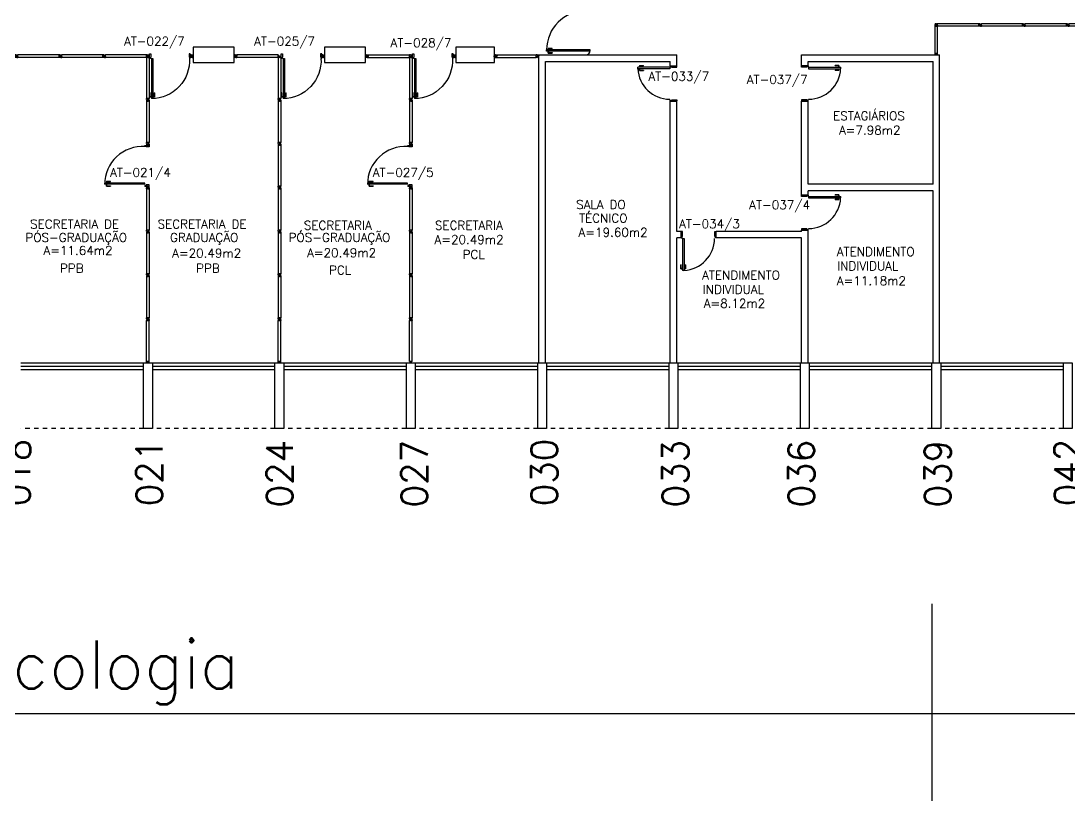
# Model space of a CAD drawing. Extents: x -250 to -5, y 354 to 449.
# Drawn here: x -218.5 to -194.57, y 356.9 to 374.7 of the extents above; entities that cross this region are included whole.
import ezdxf
from ezdxf.enums import TextEntityAlignment as Align

# ---------------------------------------------------------------- set-up
doc = ezdxf.new("R2010")
doc.units = 0
doc.header["$LTSCALE"] = 0.02
doc.header["$MEASUREMENT"] = 0
doc.header["$PDMODE"] = 98
doc.linetypes.add('HIDDEN2', pattern=[0.1875, 0.125, -0.0625])
doc.layers.get('0').update_dxf_attribs({"linetype": 'CONTINUOUS'})
doc.layers.get('DEFPOINTS').update_dxf_attribs({"linetype": 'CONTINUOUS'})
for name, color, linetype in [('ALV', 2, 'CONTINUOUS'), ('CENTRO_DE_CUSTO', 1, 'CONTINUOUS'), ('DIV', 2, 'CONTINUOUS'), ('ESQ', 2, 'CONTINUOUS'), ('ESTR', 3, 'CONTINUOUS'), ('NOPILAR1', 2, 'CONTINUOUS'), ('PROJ', 1, 'HIDDEN2'), ('TEXTO', 2, 'CONTINUOUS'), ('TEXTO-CENTRO-CUSTO', 2, 'CONTINUOUS'), ('TEXTO-ENDEREÇO', 2, 'CONTINUOUS'), ('ÁREA', 2, 'CONTINUOUS')]:
    doc.layers.add(name, color=color, linetype=linetype)
doc.styles.add('1', font='romans.shx')
doc.styles.add('NOPILAR', font='simplex.shx', dxfattribs={"height": 0.6})
doc.styles.add('UNB-100', font='simplex.shx', dxfattribs={"height": 0.2})
doc.styles.add('UNB-100-1', font='simplex.shx', dxfattribs={"height": 0.2})
doc.dimstyles.new('1-600', dxfattribs={"dimtxt": 1.1, "dimasz": 2.5, "dimexe": 2, "dimexo": 4, "dimgap": 0.2, "dimtad": 1, "dimdec": 0, "dimzin": 4, "dimdsep": 46, "dimlunit": 6, "dimtxsty": '1', "dimblk1": 'NONE', "dimblk2": 'NONE', "dimsah": 1, "dimcen": 0, "dimclrd": 2, "dimclre": 2, "dimclrt": 2, "dimadec": 0, "dimazin": 0, "dimtfac": 1, "dimtdec": 0, "dimtmove": 2, "dimatfit": 3, "dimldrblk": 'NONE', "dimfxl": 0, "dimtolj": 1, "dimtzin": 0, "dimarcsym": 0})

# ---------------------------------------------------------------- blocks, each defined once
blk = doc.blocks.new('PE80-TTS')
for p, q in [((0.075, 0), (-0.075, 0)), ((-0.075, -0.03), (-0.075, 0)), ((0.075, 0), (0.075, -0.02)), ((0.777, 0.01), (0.687, 0.01)), ((0.687, 0), (0.687, 0.01)), ((0.777, 0.01), (0.777, -0.03)), ((0.04, -0.03), (-0.075, -0.03)), ((0.075, -0.02), (0.04, -0.02)), ((0.04, -0.03), (0.04, -0.02)), ((0.085, -0.03), (0.817, -0.03)), ((0.085, -0.03), (0.085, -0.065)), ((0.085, -0.065), (0.817, -0.065)), ((0.767, 0), (0.687, 0)), ((0.767, -0.095), (0.687, -0.095)), ((0.687, -0.095), (0.687, -0.105)), ((0.777, -0.105), (0.687, -0.105)), ((0.767, 0), (0.767, -0.03)), ((0.767, -0.095), (0.767, -0.065)), ((0.777, -0.105), (0.777, -0.065)), ((0.817, -0.065), (0.817, -0.03)), ((0.04, -0.771), (-0.075, -0.771)), ((-0.075, -0.771), (-0.075, -0.801)), ((0.075, -0.801), (-0.075, -0.801)), ((0.075, -0.802), (-0.075, -0.802)), ((0.04, -0.771), (0.04, -0.781)), ((0.075, -0.781), (0.04, -0.781)), ((0.075, -0.801), (0.075, -0.781))]:
    blk.add_line(p, q)
at = {"color": 1}
blk.add_arc((0.085, -0.03), 0.731, 270, 357.3429, dxfattribs=at)
blk = doc.blocks.new('DIVMT-TTS')
for p, q in [((-0.03, 0.03), (-0.03, 0.006)), ((-0.008, 0.03), (-0.03, 0.03)), ((-0.0185, 0.006), (-0.03, 0.006)), ((-0.0185, -0.006), (-0.0185, 0.006)), ((-0.008, 0.03), (-0.008, 0.02)), ((-0.008, 0.02), (0.008, 0.02)), ((-0.0051, 0), (0.0051, 0)), ((0.0051, 0), (-0.0051, 0)), ((-0.0051, 0), (0.0051, 0)), ((0, -0.0051), (0, 0.0051)), ((0, 0.0051), (0, -0.0051)), ((0.008, 0.03), (0.008, 0.02)), ((0.008, 0.03), (0.03, 0.03)), ((0.0205, 0.006), (0.03, 0.006)), ((0.0205, -0.006), (0.0205, 0.006)), ((0.0205, 0.006), (0.0205, -0.006)), ((0.0205, 0.006), (0.03, 0.006)), ((0.97, 0.03), (0.03, 0.03)), ((0.03, 0.006), (0.03, 0.03)), ((0.03, -0.03), (0.03, 0.03)), ((0.03, -0.005), (0.03, 0.005)), ((0.97, -0.03), (0.97, 0.03)), ((0.97, 0.03), (0.97, 0.009)), ((0.97, 0.009), (0.97, 0.027)), ((0.9795, 0.006), (0.97, 0.006)), ((0.97, -0.005), (0.97, 0.005)), ((0.9795, 0.006), (0.9795, -0.006)), ((1.0051, 0), (0.9949, 0)), ((1, 0.0051), (1, -0.0051)), ((-0.0185, -0.006), (-0.03, -0.006)), ((-0.03, -0.03), (-0.03, -0.006)), ((-0.008, -0.03), (-0.03, -0.03)), ((-0.008, -0.03), (-0.008, -0.02)), ((-0.008, -0.02), (0.008, -0.02)), ((0.008, -0.03), (0.008, -0.02)), ((0.008, -0.03), (0.03, -0.03)), ((0.0205, -0.006), (0.03, -0.006)), ((0.0205, -0.006), (0.03, -0.006)), ((0.03, -0.006), (0.03, -0.03)), ((0.97, -0.03), (0.03, -0.03)), ((0.9795, -0.006), (0.97, -0.006)), ((0.97, -0.009), (0.97, -0.027))]:
    blk.add_line(p, q)
blk = doc.blocks.new('MTINI-TTS')
for p, q in [((-0.03, 0.008), (-0.03, 0.03)), ((0.03, 0.03), (-0.03, 0.03)), ((-0.03, 0.008), (-0.02, 0.008)), ((-0.009, 0.03), (-0.027, 0.03)), ((-0.02, 0.008), (-0.02, 0)), ((-0.001, 0), (-0.02, 0)), ((-0.006, 0.02), (-0.006, 0.03)), ((-0.006, 0.023), (-0.006, 0.027)), ((-0.006, 0.02), (0.006, 0.02)), ((0.005, 0.03), (-0.005, 0.03)), ((0.005, 0), (-0.005, 0)), ((0.004, 0.02), (-0.004, 0.02)), ((0.02, 0), (-0.001, 0)), ((0, -0.005), (0, 0.005)), ((0.006, 0.02), (0.006, 0.03)), ((0.006, 0.023), (0.006, 0.027)), ((0.009, 0.03), (0.027, 0.03)), ((0.03, 0.008), (0.02, 0.008)), ((0.02, 0), (0.02, 0.008)), ((0.03, 0.008), (0.03, 0.03))]:
    blk.add_line(p, q)
blk = doc.blocks.new('PD80-TTS')
for p, q in [((-0.777, 0.01), (-0.777, -0.03)), ((-0.777, 0.01), (-0.687, 0.01)), ((-0.687, 0), (-0.687, 0.01)), ((-0.075, 0), (0.075, 0)), ((-0.075, 0), (-0.075, -0.02)), ((0.075, -0.03), (0.075, 0)), ((-0.817, -0.065), (-0.817, -0.03)), ((-0.085, -0.03), (-0.817, -0.03)), ((-0.085, -0.065), (-0.817, -0.065)), ((-0.777, -0.105), (-0.777, -0.065)), ((-0.777, -0.105), (-0.687, -0.105)), ((-0.767, 0), (-0.767, -0.03)), ((-0.767, 0), (-0.687, 0)), ((-0.767, -0.095), (-0.767, -0.065)), ((-0.767, -0.095), (-0.687, -0.095)), ((-0.687, -0.095), (-0.687, -0.105)), ((-0.085, -0.03), (-0.085, -0.065)), ((-0.075, -0.02), (-0.04, -0.02)), ((-0.04, -0.03), (-0.04, -0.02)), ((-0.04, -0.03), (0.075, -0.03)), ((-0.075, -0.781), (-0.04, -0.781)), ((-0.075, -0.801), (-0.075, -0.781)), ((-0.075, -0.801), (0.075, -0.801)), ((-0.075, -0.802), (0.075, -0.802)), ((-0.04, -0.771), (0.075, -0.771)), ((-0.04, -0.771), (-0.04, -0.781)), ((0.075, -0.771), (0.075, -0.801))]:
    blk.add_line(p, q)
at = {"color": 1}
blk.add_arc((-0.085, -0.03), 0.731, 182.6571, 270, dxfattribs=at)
blk = doc.blocks.new('PDV2E-TTS')
at = {"layer": 'DIV'}
for p, q in [((-0.967, 0.035), (-0.967, 0.05)), ((-0.967, 0.05), (-0.937, 0.05)), ((-0.967, -0.035), (-0.967, 0.035)), ((-0.937, 0.05), (-0.937, -0.02)), ((-0.068, 0.05), (-0.068, -0.02)), ((-0.038, 0.05), (-0.068, 0.05)), ((-0.038, 0.035), (-0.038, 0.05)), ((-0.038, -0.035), (-0.038, 0.035)), ((-0.967, -0.05), (-0.967, -0.035)), ((-0.947, -0.05), (-0.967, -0.05)), ((-0.947, -0.02), (-0.947, -0.05)), ((-0.947, -0.02), (-0.937, -0.02)), ((-0.083, -0.054), (-0.113, -0.054)), ((-0.113, -0.054), (-0.113, -0.969)), ((-0.083, -0.054), (-0.083, -0.969)), ((-0.059, -0.02), (-0.068, -0.02)), ((-0.059, -0.02), (-0.059, -0.05)), ((-0.059, -0.05), (-0.037, -0.05)), ((-0.038, -0.05), (-0.038, -0.035)), ((-0.113, -0.969), (-0.083, -0.969))]:
    blk.add_line(p, q, dxfattribs=at)
at = {"layer": 'DIV', "color": 1}
for p, q in [((-0.145, -0.839), (-0.155, -0.839)), ((-0.155, -0.929), (-0.155, -0.839)), ((-0.155, -0.929), (-0.115, -0.929)), ((-0.145, -0.919), (-0.145, -0.839)), ((-0.145, -0.919), (-0.115, -0.919)), ((-0.05, -0.919), (-0.08, -0.919)), ((-0.04, -0.929), (-0.08, -0.929)), ((-0.05, -0.839), (-0.04, -0.839)), ((-0.05, -0.919), (-0.05, -0.839)), ((-0.04, -0.929), (-0.04, -0.839))]:
    blk.add_line(p, q, dxfattribs=at)
blk.add_arc((-0.081, -0.101), 0.867, 176.6046, 269.9049, dxfattribs=at)
blk = doc.blocks.new('*D53')
at = {"color": 2, "linetype": 'ByBlock', "transparency": 16777216}
for p, q in [((-187.088, 351.649), (-187.088, 347.149)), ((-46.088, 351.649), (-46.088, 347.149)), ((-187.088, 349.149), (-46.088, 349.149))]:
    blk.add_line(p, q, dxfattribs=at)
at = {"layer": 'DEFPOINTS', "color": 0, "linetype": 'ByBlock', "transparency": 16777216}
for p in [(-187.088, 355.649), (-46.088, 355.649), (-46.088, 349.149)]:
    blk.add_point(p, dxfattribs=at)
at = {"color": 2, "linetype": 'ByBlock', "transparency": 16777216, "insert": (-116.588, 350.082), "char_height": 1.1, "attachment_point": 5, "style": '1'}
blk.add_mtext('\\A1;Biologia', dxfattribs=at)
blk = doc.blocks.new('_NONE')
at = {"color": 0, "linetype": 'ByBlock'}
blk.add_circle((0, 0), 0.25, dxfattribs=at)
blk = doc.blocks.new('*D52')
at = {"color": 2, "linetype": 'ByBlock', "transparency": 16777216}
for p, q in [((-226.088, 351.649), (-226.088, 347.149)), ((-187.088, 351.649), (-187.088, 347.149)), ((-226.088, 349.149), (-187.088, 349.149))]:
    blk.add_line(p, q, dxfattribs=at)
at = {"layer": 'DEFPOINTS', "color": 0, "linetype": 'ByBlock', "transparency": 16777216}
for p in [(-226.088, 355.649), (-187.088, 355.649), (-187.088, 349.149)]:
    blk.add_point(p, dxfattribs=at)
at = {"color": 2, "linetype": 'ByBlock', "transparency": 16777216, "insert": (-206.588, 350.082), "char_height": 1.1, "attachment_point": 5, "style": '1'}
blk.add_mtext('\\A1;Psicologia', dxfattribs=at)
blk = doc.blocks.new('PTDP-TTS')
at = {"color": 2}
for p, q in [((0.084, 0.9), (0.115, 0.9)), ((0.084, -0.1), (0.084, 0.9)), ((0.114, -0.1), (0.114, 0.9)), ((1.884, 0.9), (1.914, 0.9)), ((1.884, -0.1), (1.884, 0.9)), ((1.914, -0.1), (1.914, 0.9)), ((0.084, -0.1), (0.115, -0.1)), ((1.885, -0.101), (1.915, -0.101))]:
    blk.add_line(p, q, dxfattribs=at)
at = {"color": 1}
for centre, radius, start, end in [((0.114, 0.006), 0.892, 0, 90), ((1.899, 0.006), 0.892, 90, 180), ((0.098, 0), 0.098, 180, 270), ((1.896, -0.001), 0.0991, 271.7192, 0)]:
    blk.add_arc(centre, radius, start, end, dxfattribs=at)
at = {"layer": 'ESQ', "color": 1}
for p, q in [((0.044, 0.86), (0.044, 0.77)), ((0.044, 0.86), (0.084, 0.86)), ((0.054, 0.77), (0.044, 0.77)), ((0.054, 0.85), (0.054, 0.77)), ((0.054, 0.85), (0.084, 0.85)), ((0.154, 0.86), (0.114, 0.86)), ((0.144, 0.85), (0.114, 0.85)), ((0.144, 0.85), (0.144, 0.77)), ((0.144, 0.77), (0.154, 0.77)), ((0.154, 0.86), (0.154, 0.77))]:
    blk.add_line(p, q, dxfattribs=at)

msp = doc.modelspace()

# ---------------------------------------------------------------- linework, layer by layer
at = {"layer": 'ALV'}
for p, q in [((-206.671, 366.897), (-206.671, 373.925)), ((-206.671, 373.925), (-203.521, 373.925)), ((-203.521, 373.675), (-203.521, 373.925)), ((-200.671, 373.925), (-197.521, 373.925)), ((-200.671, 373.675), (-200.671, 373.925)), ((-197.59, 373.947), (-197.602, 373.947)), ((-197.591, 373.927), (-197.601, 373.927)), ((-197.596, 373.922), (-197.596, 373.932)), ((-197.521, 366.897), (-197.521, 373.925)), ((-206.521, 366.897), (-206.521, 373.775)), ((-206.521, 373.775), (-203.671, 373.775)), ((-203.671, 373.675), (-203.671, 373.775)), ((-203.671, 373.675), (-203.52, 373.675)), ((-200.671, 373.675), (-200.521, 373.675)), ((-200.521, 373.775), (-197.671, 373.775)), ((-200.521, 373.675), (-200.521, 373.775)), ((-197.671, 370.972), (-197.671, 373.775)), ((-203.671, 366.897), (-203.671, 372.873)), ((-203.671, 372.873), (-203.521, 372.873)), ((-203.521, 369.897), (-203.521, 372.873)), ((-200.671, 370.725), (-200.671, 372.873)), ((-200.671, 372.873), (-200.521, 372.873)), ((-200.521, 370.972), (-200.521, 372.873)), ((-197.671, 370.972), (-200.521, 370.972)), ((-200.671, 370.725), (-200.521, 370.725)), ((-197.671, 370.822), (-200.521, 370.822)), ((-200.521, 370.725), (-200.521, 370.822)), ((-197.671, 366.897), (-197.671, 370.822)), ((-203.422, 369.897), (-203.521, 369.897)), ((-203.521, 366.897), (-203.521, 369.747)), ((-203.422, 369.747), (-203.521, 369.747)), ((-203.422, 369.747), (-203.422, 369.897)), ((-200.671, 369.897), (-202.62, 369.897)), ((-202.62, 369.747), (-202.62, 369.897)), ((-200.671, 369.747), (-202.62, 369.747)), ((-200.671, 369.897), (-200.671, 369.924)), ((-200.671, 369.924), (-200.521, 369.924)), ((-200.671, 366.897), (-200.671, 369.747)), ((-200.521, 366.897), (-200.521, 369.924))]:
    msp.add_line(p, q, dxfattribs=at)
at = {"layer": 'DIV'}
for p, q in [((-197.626, 374.616), (-197.626, 374.638)), ((-197.626, 374.638), (-197.602, 374.638)), ((-197.626, 374.616), (-197.616, 374.616)), ((-197.626, 374.6), (-197.616, 374.6)), ((-197.626, 374.6), (-197.626, 374.578)), ((-197.626, 373.957), (-197.626, 374.578)), ((-197.602, 374.578), (-197.626, 374.578)), ((-197.626, 374.578), (-197.566, 374.578)), ((-197.616, 374.616), (-197.616, 374.6)), ((-197.602, 374.626), (-197.602, 374.638)), ((-197.602, 374.626), (-197.59, 374.626)), ((-197.602, 374.587), (-197.59, 374.587)), ((-197.602, 374.587), (-197.602, 374.578)), ((-197.59, 374.587), (-197.602, 374.587)), ((-197.602, 374.587), (-197.602, 374.578)), ((-197.601, 374.608), (-197.591, 374.608)), ((-197.591, 374.608), (-197.601, 374.608)), ((-197.601, 374.578), (-197.591, 374.578)), ((-197.596, 374.613), (-197.596, 374.603)), ((-197.596, 374.603), (-197.596, 374.613)), ((-197.596, 374.613), (-197.596, 374.603)), ((-197.59, 374.626), (-197.59, 374.638)), ((-197.566, 374.638), (-197.59, 374.638)), ((-197.59, 374.587), (-197.59, 374.578)), ((-197.59, 374.587), (-197.59, 374.578)), ((-197.59, 374.578), (-197.566, 374.578)), ((-197.566, 374.616), (-197.576, 374.616)), ((-197.576, 374.616), (-197.576, 374.6)), ((-197.566, 374.6), (-197.576, 374.6)), ((-197.566, 374.616), (-197.566, 374.638)), ((-197.566, 374.6), (-197.566, 374.578)), ((-197.566, 373.957), (-197.566, 374.578)), ((-215.629, 373.927), (-215.629, 373.906)), ((-215.629, 373.867), (-215.629, 373.927)), ((-215.629, 373.927), (-215.629, 373.906)), ((-215.629, 373.906), (-215.629, 373.924)), ((-215.629, 373.906), (-215.629, 373.924)), ((-215.619, 373.903), (-215.629, 373.903)), ((-215.619, 373.903), (-215.629, 373.903)), ((-215.629, 373.892), (-215.629, 373.902)), ((-215.629, 373.892), (-215.629, 373.902)), ((-215.619, 373.891), (-215.629, 373.891)), ((-215.619, 373.891), (-215.629, 373.891)), ((-215.629, 373.888), (-215.629, 373.87)), ((-215.629, 373.888), (-215.629, 373.87)), ((-215.626, 373.927), (-215.626, 373.903)), ((-215.604, 373.927), (-215.626, 373.927)), ((-215.614, 373.903), (-215.626, 373.903)), ((-215.614, 373.891), (-215.626, 373.891)), ((-215.626, 373.867), (-215.626, 373.891)), ((-215.604, 373.867), (-215.626, 373.867)), ((-215.619, 373.903), (-215.619, 373.891)), ((-215.619, 373.903), (-215.619, 373.891)), ((-215.614, 373.891), (-215.614, 373.903)), ((-215.604, 373.927), (-215.604, 373.917)), ((-215.604, 373.917), (-215.588, 373.917)), ((-215.594, 373.897), (-215.604, 373.897)), ((-215.594, 373.897), (-215.604, 373.897)), ((-215.604, 373.867), (-215.604, 373.877)), ((-215.604, 373.877), (-215.588, 373.877)), ((-215.601, 373.897), (-215.591, 373.897)), ((-215.591, 373.897), (-215.601, 373.897)), ((-215.601, 373.897), (-215.591, 373.897)), ((-215.599, 373.902), (-215.599, 373.892)), ((-215.599, 373.902), (-215.599, 373.892)), ((-215.596, 373.892), (-215.596, 373.902)), ((-215.596, 373.902), (-215.596, 373.892)), ((-215.588, 373.927), (-215.588, 373.917)), ((-215.588, 373.927), (-215.566, 373.927)), ((-215.588, 373.867), (-215.588, 373.877)), ((-215.588, 373.867), (-215.566, 373.867)), ((-215.575, 373.903), (-215.566, 373.903)), ((-215.575, 373.891), (-215.575, 373.903)), ((-215.575, 373.903), (-215.575, 373.891)), ((-215.575, 373.903), (-215.566, 373.903)), ((-215.575, 373.891), (-215.566, 373.891)), ((-215.575, 373.891), (-215.566, 373.891)), ((-215.566, 373.903), (-215.566, 373.927)), ((-215.566, 373.867), (-215.566, 373.927)), ((-215.566, 373.892), (-215.566, 373.902)), ((-215.566, 373.891), (-215.566, 373.867)), ((-214.629, 373.927), (-214.629, 373.906)), ((-214.629, 373.867), (-214.629, 373.927)), ((-214.629, 373.927), (-214.629, 373.906)), ((-214.629, 373.906), (-214.629, 373.924)), ((-214.629, 373.906), (-214.629, 373.924)), ((-214.619, 373.903), (-214.629, 373.903)), ((-214.619, 373.903), (-214.629, 373.903)), ((-214.629, 373.892), (-214.629, 373.902)), ((-214.629, 373.892), (-214.629, 373.902)), ((-214.619, 373.891), (-214.629, 373.891)), ((-214.619, 373.891), (-214.629, 373.891)), ((-214.629, 373.888), (-214.629, 373.87)), ((-214.629, 373.888), (-214.629, 373.87)), ((-214.626, 373.927), (-214.626, 373.903)), ((-214.604, 373.927), (-214.626, 373.927)), ((-214.614, 373.903), (-214.626, 373.903)), ((-214.614, 373.891), (-214.626, 373.891)), ((-214.626, 373.867), (-214.626, 373.891)), ((-214.604, 373.867), (-214.626, 373.867)), ((-214.619, 373.903), (-214.619, 373.891)), ((-214.619, 373.903), (-214.619, 373.891)), ((-214.614, 373.891), (-214.614, 373.903)), ((-214.604, 373.927), (-214.604, 373.917)), ((-214.604, 373.917), (-214.588, 373.917)), ((-214.594, 373.897), (-214.604, 373.897)), ((-214.594, 373.897), (-214.604, 373.897)), ((-214.604, 373.867), (-214.604, 373.877)), ((-214.604, 373.877), (-214.588, 373.877)), ((-214.601, 373.897), (-214.591, 373.897)), ((-214.591, 373.897), (-214.601, 373.897)), ((-214.601, 373.897), (-214.591, 373.897)), ((-214.599, 373.902), (-214.599, 373.892)), ((-214.599, 373.902), (-214.599, 373.892)), ((-214.596, 373.892), (-214.596, 373.902)), ((-214.596, 373.902), (-214.596, 373.892)), ((-214.588, 373.927), (-214.588, 373.917)), ((-214.588, 373.927), (-214.566, 373.927)), ((-214.588, 373.867), (-214.588, 373.877)), ((-214.588, 373.867), (-214.566, 373.867)), ((-214.575, 373.903), (-214.566, 373.903)), ((-214.575, 373.891), (-214.575, 373.903)), ((-214.575, 373.903), (-214.575, 373.891)), ((-214.575, 373.903), (-214.566, 373.903)), ((-214.575, 373.891), (-214.566, 373.891)), ((-214.575, 373.891), (-214.566, 373.891)), ((-214.566, 373.903), (-214.566, 373.927)), ((-214.566, 373.867), (-214.566, 373.927)), ((-214.566, 373.892), (-214.566, 373.902)), ((-214.566, 373.891), (-214.566, 373.867)), ((-213.626, 373.903), (-213.626, 373.927)), ((-213.604, 373.927), (-213.626, 373.927)), ((-213.626, 373.867), (-213.626, 373.927)), ((-213.616, 373.903), (-213.626, 373.903)), ((-213.616, 373.903), (-213.626, 373.903)), ((-213.626, 373.892), (-213.626, 373.902)), ((-213.626, 373.891), (-213.626, 373.867)), ((-213.616, 373.891), (-213.626, 373.891)), ((-213.616, 373.891), (-213.626, 373.891)), ((-213.604, 373.867), (-213.626, 373.867)), ((-213.616, 373.891), (-213.616, 373.903)), ((-213.616, 373.903), (-213.616, 373.891)), ((-213.604, 373.927), (-213.604, 373.917)), ((-213.588, 373.917), (-213.604, 373.917)), ((-213.604, 373.867), (-213.604, 373.877)), ((-213.588, 373.877), (-213.604, 373.877)), ((-213.591, 373.897), (-213.601, 373.897)), ((-213.601, 373.897), (-213.591, 373.897)), ((-213.591, 373.897), (-213.601, 373.897)), ((-213.596, 373.892), (-213.596, 373.902)), ((-213.596, 373.902), (-213.596, 373.892)), ((-213.588, 373.927), (-213.588, 373.917)), ((-213.588, 373.927), (-213.566, 373.927)), ((-213.588, 373.867), (-213.588, 373.877)), ((-213.588, 373.867), (-213.566, 373.867)), ((-213.577, 373.903), (-213.566, 373.903)), ((-213.577, 373.891), (-213.577, 373.903)), ((-213.577, 373.891), (-213.566, 373.891)), ((-213.566, 373.927), (-213.566, 373.903)), ((-213.566, 373.867), (-213.566, 373.891)), ((-211.629, 373.927), (-211.629, 373.906)), ((-211.629, 373.867), (-211.629, 373.927)), ((-211.629, 373.927), (-211.629, 373.906)), ((-211.629, 373.906), (-211.629, 373.924)), ((-211.629, 373.906), (-211.629, 373.924)), ((-211.619, 373.903), (-211.629, 373.903)), ((-211.619, 373.903), (-211.629, 373.903)), ((-211.629, 373.892), (-211.629, 373.902)), ((-211.629, 373.892), (-211.629, 373.902)), ((-211.619, 373.891), (-211.629, 373.891)), ((-211.619, 373.891), (-211.629, 373.891)), ((-211.629, 373.888), (-211.629, 373.87)), ((-211.629, 373.888), (-211.629, 373.87)), ((-211.626, 373.927), (-211.626, 373.903)), ((-211.604, 373.927), (-211.626, 373.927)), ((-211.614, 373.903), (-211.626, 373.903)), ((-211.614, 373.891), (-211.626, 373.891)), ((-211.626, 373.867), (-211.626, 373.891)), ((-211.604, 373.867), (-211.626, 373.867)), ((-211.619, 373.903), (-211.619, 373.891)), ((-211.619, 373.903), (-211.619, 373.891)), ((-211.614, 373.891), (-211.614, 373.903)), ((-211.604, 373.927), (-211.604, 373.917)), ((-211.604, 373.917), (-211.588, 373.917)), ((-211.594, 373.897), (-211.604, 373.897)), ((-211.594, 373.897), (-211.604, 373.897)), ((-211.604, 373.867), (-211.604, 373.877)), ((-211.604, 373.877), (-211.588, 373.877)), ((-211.601, 373.897), (-211.591, 373.897)), ((-211.591, 373.897), (-211.601, 373.897)), ((-211.601, 373.897), (-211.591, 373.897)), ((-211.599, 373.902), (-211.599, 373.892)), ((-211.599, 373.902), (-211.599, 373.892)), ((-211.596, 373.892), (-211.596, 373.902)), ((-211.596, 373.902), (-211.596, 373.892)), ((-211.588, 373.927), (-211.588, 373.917)), ((-211.588, 373.927), (-211.566, 373.927)), ((-211.588, 373.867), (-211.588, 373.877)), ((-211.588, 373.867), (-211.566, 373.867)), ((-211.575, 373.903), (-211.566, 373.903)), ((-211.575, 373.891), (-211.575, 373.903)), ((-211.575, 373.903), (-211.575, 373.891)), ((-211.575, 373.903), (-211.566, 373.903)), ((-211.575, 373.891), (-211.566, 373.891)), ((-211.575, 373.891), (-211.566, 373.891)), ((-211.566, 373.903), (-211.566, 373.927)), ((-211.566, 373.867), (-211.566, 373.927)), ((-211.566, 373.892), (-211.566, 373.902)), ((-211.566, 373.891), (-211.566, 373.867)), ((-210.629, 373.927), (-210.629, 373.906)), ((-210.629, 373.867), (-210.629, 373.927)), ((-210.629, 373.927), (-210.629, 373.906)), ((-210.629, 373.906), (-210.629, 373.924)), ((-210.629, 373.906), (-210.629, 373.924)), ((-210.619, 373.903), (-210.629, 373.903)), ((-210.619, 373.903), (-210.629, 373.903)), ((-210.629, 373.892), (-210.629, 373.902)), ((-210.629, 373.892), (-210.629, 373.902)), ((-210.619, 373.891), (-210.629, 373.891)), ((-210.619, 373.891), (-210.629, 373.891)), ((-210.629, 373.888), (-210.629, 373.87)), ((-210.629, 373.888), (-210.629, 373.87)), ((-210.626, 373.927), (-210.626, 373.903)), ((-210.604, 373.927), (-210.626, 373.927)), ((-210.614, 373.903), (-210.626, 373.903)), ((-210.614, 373.891), (-210.626, 373.891)), ((-210.626, 373.867), (-210.626, 373.891)), ((-210.604, 373.867), (-210.626, 373.867)), ((-210.619, 373.903), (-210.619, 373.891)), ((-210.619, 373.903), (-210.619, 373.891)), ((-210.614, 373.891), (-210.614, 373.903)), ((-210.604, 373.927), (-210.604, 373.917)), ((-210.604, 373.917), (-210.588, 373.917)), ((-210.594, 373.897), (-210.604, 373.897)), ((-210.594, 373.897), (-210.604, 373.897)), ((-210.604, 373.867), (-210.604, 373.877)), ((-210.604, 373.877), (-210.588, 373.877)), ((-210.601, 373.897), (-210.591, 373.897)), ((-210.591, 373.897), (-210.601, 373.897)), ((-210.601, 373.897), (-210.591, 373.897)), ((-210.599, 373.902), (-210.599, 373.892)), ((-210.599, 373.902), (-210.599, 373.892)), ((-210.596, 373.892), (-210.596, 373.902)), ((-210.596, 373.902), (-210.596, 373.892)), ((-210.588, 373.927), (-210.588, 373.917)), ((-210.588, 373.927), (-210.566, 373.927)), ((-210.588, 373.867), (-210.588, 373.877)), ((-210.588, 373.867), (-210.566, 373.867)), ((-210.575, 373.903), (-210.566, 373.903)), ((-210.575, 373.891), (-210.575, 373.903)), ((-210.575, 373.903), (-210.575, 373.891)), ((-210.575, 373.903), (-210.566, 373.903)), ((-210.575, 373.891), (-210.566, 373.891)), ((-210.575, 373.891), (-210.566, 373.891)), ((-210.566, 373.903), (-210.566, 373.927)), ((-210.566, 373.867), (-210.566, 373.927)), ((-210.566, 373.892), (-210.566, 373.902)), ((-210.566, 373.891), (-210.566, 373.867)), ((-208.626, 373.927), (-208.626, 373.903)), ((-208.604, 373.927), (-208.626, 373.927)), ((-208.614, 373.903), (-208.626, 373.903)), ((-208.614, 373.891), (-208.626, 373.891)), ((-208.626, 373.867), (-208.626, 373.891)), ((-208.604, 373.867), (-208.626, 373.867)), ((-208.614, 373.891), (-208.614, 373.903)), ((-208.604, 373.927), (-208.604, 373.917)), ((-208.604, 373.917), (-208.588, 373.917)), ((-208.604, 373.867), (-208.604, 373.877)), ((-208.604, 373.877), (-208.588, 373.877)), ((-208.601, 373.897), (-208.591, 373.897)), ((-208.591, 373.897), (-208.601, 373.897)), ((-208.601, 373.897), (-208.591, 373.897)), ((-208.596, 373.892), (-208.596, 373.902)), ((-208.596, 373.902), (-208.596, 373.892)), ((-208.588, 373.927), (-208.588, 373.917)), ((-208.588, 373.927), (-208.566, 373.927)), ((-208.588, 373.867), (-208.588, 373.877)), ((-208.588, 373.867), (-208.566, 373.867)), ((-208.575, 373.903), (-208.566, 373.903)), ((-208.575, 373.891), (-208.575, 373.903)), ((-208.575, 373.903), (-208.575, 373.891)), ((-208.575, 373.903), (-208.566, 373.903)), ((-208.575, 373.891), (-208.566, 373.891)), ((-208.575, 373.891), (-208.566, 373.891)), ((-208.566, 373.903), (-208.566, 373.927)), ((-208.566, 373.867), (-208.566, 373.927)), ((-208.566, 373.892), (-208.566, 373.902)), ((-208.566, 373.891), (-208.566, 373.867)), ((-207.686, 373.903), (-207.686, 373.927)), ((-207.664, 373.927), (-207.686, 373.927)), ((-207.686, 373.867), (-207.686, 373.927)), ((-207.686, 373.867), (-207.686, 373.927)), ((-207.686, 373.927), (-207.686, 373.906)), ((-207.686, 373.906), (-207.686, 373.924)), ((-207.676, 373.903), (-207.686, 373.903)), ((-207.676, 373.903), (-207.686, 373.903)), ((-207.676, 373.903), (-207.686, 373.903)), ((-207.686, 373.892), (-207.686, 373.902)), ((-207.686, 373.892), (-207.686, 373.902)), ((-207.686, 373.891), (-207.686, 373.867)), ((-207.676, 373.891), (-207.686, 373.891)), ((-207.676, 373.891), (-207.686, 373.891)), ((-207.676, 373.891), (-207.686, 373.891)), ((-207.686, 373.888), (-207.686, 373.87)), ((-207.664, 373.867), (-207.686, 373.867)), ((-207.676, 373.891), (-207.676, 373.903)), ((-207.676, 373.903), (-207.676, 373.891)), ((-207.676, 373.903), (-207.676, 373.891)), ((-207.664, 373.927), (-207.664, 373.917)), ((-207.648, 373.917), (-207.664, 373.917)), ((-207.664, 373.867), (-207.664, 373.877)), ((-207.648, 373.877), (-207.664, 373.877)), ((-207.651, 373.897), (-207.661, 373.897)), ((-207.661, 373.897), (-207.651, 373.897)), ((-207.651, 373.897), (-207.661, 373.897)), ((-207.651, 373.897), (-207.661, 373.897)), ((-207.656, 373.892), (-207.656, 373.902)), ((-207.656, 373.902), (-207.656, 373.892)), ((-207.656, 373.902), (-207.656, 373.892)), ((-207.648, 373.927), (-207.648, 373.917)), ((-207.648, 373.927), (-207.626, 373.927)), ((-207.648, 373.867), (-207.648, 373.877)), ((-207.648, 373.867), (-207.626, 373.867)), ((-207.637, 373.903), (-207.626, 373.903)), ((-207.637, 373.891), (-207.637, 373.903)), ((-207.637, 373.891), (-207.626, 373.891)), ((-207.626, 373.927), (-207.626, 373.903)), ((-207.626, 373.867), (-207.626, 373.891)), ((-197.626, 373.957), (-197.566, 373.957)), ((-197.605, 373.957), (-197.623, 373.957)), ((-197.602, 373.947), (-197.602, 373.957)), ((-197.601, 373.957), (-197.591, 373.957)), ((-197.59, 373.947), (-197.59, 373.957)), ((-197.587, 373.957), (-197.569, 373.957)), ((-197.566, 373.957), (-197.587, 373.957)), ((-215.604, 370.927), (-215.626, 370.927)), ((-215.626, 370.927), (-215.626, 370.903)), ((-215.604, 370.927), (-215.604, 370.917)), ((-215.604, 370.917), (-215.588, 370.917)), ((-215.588, 370.927), (-215.566, 370.927)), ((-215.588, 370.927), (-215.588, 370.917)), ((-215.566, 370.867), (-215.566, 370.927)), ((-215.566, 370.903), (-215.566, 370.927)), ((-209.626, 370.927), (-209.626, 370.903)), ((-209.604, 370.927), (-209.626, 370.927)), ((-209.604, 370.927), (-209.604, 370.917)), ((-209.604, 370.917), (-209.588, 370.917)), ((-209.588, 370.927), (-209.588, 370.917)), ((-209.588, 370.927), (-209.566, 370.927)), ((-209.566, 370.903), (-209.566, 370.927)), ((-209.566, 370.867), (-209.566, 370.927)), ((-215.614, 370.903), (-215.626, 370.903)), ((-215.626, 370.867), (-215.626, 370.891)), ((-215.614, 370.891), (-215.626, 370.891)), ((-215.604, 370.867), (-215.626, 370.867)), ((-215.614, 370.891), (-215.614, 370.903)), ((-215.604, 370.877), (-215.588, 370.877)), ((-215.604, 370.867), (-215.604, 370.877)), ((-215.601, 370.897), (-215.591, 370.897)), ((-215.591, 370.897), (-215.601, 370.897)), ((-215.601, 370.897), (-215.591, 370.897)), ((-215.596, 370.902), (-215.596, 370.892)), ((-215.596, 370.892), (-215.596, 370.902)), ((-215.588, 370.867), (-215.588, 370.877)), ((-215.588, 370.867), (-215.566, 370.867)), ((-215.575, 370.903), (-215.566, 370.903)), ((-215.575, 370.903), (-215.575, 370.891)), ((-215.575, 370.891), (-215.575, 370.903)), ((-215.575, 370.903), (-215.566, 370.903)), ((-215.575, 370.891), (-215.566, 370.891)), ((-215.575, 370.891), (-215.566, 370.891)), ((-215.566, 370.892), (-215.566, 370.902)), ((-215.566, 370.891), (-215.566, 370.867)), ((-209.614, 370.903), (-209.626, 370.903)), ((-209.614, 370.891), (-209.626, 370.891)), ((-209.626, 370.867), (-209.626, 370.891)), ((-209.604, 370.867), (-209.626, 370.867)), ((-209.614, 370.891), (-209.614, 370.903)), ((-209.604, 370.867), (-209.604, 370.877)), ((-209.604, 370.877), (-209.588, 370.877)), ((-209.601, 370.897), (-209.591, 370.897)), ((-209.591, 370.897), (-209.601, 370.897)), ((-209.601, 370.897), (-209.591, 370.897)), ((-209.596, 370.892), (-209.596, 370.902)), ((-209.596, 370.902), (-209.596, 370.892)), ((-209.588, 370.867), (-209.588, 370.877)), ((-209.588, 370.867), (-209.566, 370.867)), ((-209.575, 370.903), (-209.566, 370.903)), ((-209.575, 370.891), (-209.575, 370.903)), ((-209.575, 370.903), (-209.575, 370.891)), ((-209.575, 370.903), (-209.566, 370.903)), ((-209.575, 370.891), (-209.566, 370.891)), ((-209.575, 370.891), (-209.566, 370.891)), ((-209.566, 370.892), (-209.566, 370.902)), ((-209.566, 370.891), (-209.566, 370.867))]:
    msp.add_line(p, q, dxfattribs=at)
for points in [[(-214.566, 373.756), (-213.626, 373.756), (-213.626, 374.106), (-214.566, 374.106)], [(-211.566, 373.756), (-210.626, 373.756), (-210.626, 374.106), (-211.566, 374.106)], [(-208.566, 373.756), (-207.686, 373.756), (-207.686, 374.106), (-208.566, 374.106)]]:
    msp.add_lwpolyline(points, close=True, dxfattribs=at)
at = {"layer": 'ESQ', "color": 1}
for p, q in [((-218.496, 366.897), (-215.696, 366.897)), ((-215.496, 366.897), (-212.696, 366.897)), ((-212.496, 366.897), (-209.696, 366.897)), ((-209.496, 366.897), (-206.696, 366.897)), ((-206.496, 366.897), (-203.696, 366.897)), ((-203.496, 366.897), (-200.696, 366.897)), ((-200.496, 366.897), (-197.696, 366.897)), ((-197.496, 366.897), (-194.696, 366.897)), ((-218.496, 366.822), (-215.696, 366.822)), ((-218.496, 366.747), (-215.696, 366.747)), ((-215.496, 366.822), (-212.696, 366.822)), ((-215.496, 366.747), (-212.696, 366.747)), ((-212.496, 366.822), (-209.696, 366.822)), ((-212.496, 366.747), (-209.696, 366.747)), ((-209.496, 366.822), (-206.696, 366.822)), ((-209.496, 366.747), (-206.696, 366.747)), ((-206.496, 366.822), (-203.696, 366.822)), ((-206.496, 366.747), (-203.696, 366.747)), ((-203.496, 366.822), (-200.696, 366.822)), ((-203.496, 366.747), (-200.696, 366.747)), ((-200.496, 366.822), (-197.696, 366.822)), ((-200.496, 366.747), (-197.696, 366.747)), ((-197.496, 366.822), (-194.696, 366.822)), ((-197.496, 366.747), (-194.696, 366.747))]:
    msp.add_line(p, q, dxfattribs=at)
at = {"layer": 'ESTR'}
for points in [[(-215.496, 366.897), (-215.496, 365.397), (-215.696, 365.397), (-215.696, 366.897)], [(-212.496, 366.897), (-212.496, 365.397), (-212.696, 365.397), (-212.696, 366.897)], [(-209.496, 366.897), (-209.496, 365.397), (-209.696, 365.397), (-209.696, 366.897)], [(-206.496, 366.897), (-206.496, 365.397), (-206.696, 365.397), (-206.696, 366.897)], [(-203.496, 366.897), (-203.496, 365.397), (-203.696, 365.397), (-203.696, 366.897)], [(-200.496, 366.897), (-200.496, 365.397), (-200.696, 365.397), (-200.696, 366.897)], [(-197.496, 366.897), (-197.496, 365.397), (-197.696, 365.397), (-197.696, 366.897)], [(-194.496, 366.897), (-194.496, 365.397), (-194.696, 365.397), (-194.696, 366.897)]]:
    msp.add_lwpolyline(points, close=True, dxfattribs=at)
at = {"layer": 'PROJ'}
for p, q in [((-215.696, 365.397), (-218.496, 365.397)), ((-212.696, 365.397), (-215.496, 365.397)), ((-209.696, 365.397), (-212.496, 365.397)), ((-206.696, 365.397), (-209.496, 365.397)), ((-203.696, 365.397), (-206.496, 365.397)), ((-200.696, 365.397), (-203.496, 365.397)), ((-197.696, 365.397), (-200.496, 365.397)), ((-194.696, 365.397), (-197.496, 365.397))]:
    msp.add_line(p, q, dxfattribs=at)

# ---------------------------------------------------------------- block references
at = {"layer": 'DIV'}
for name, p in [('DIVMT-TTS', (-197.596, 374.608)), ('DIVMT-TTS', (-196.596, 374.608)), ('DIVMT-TTS', (-195.596, 374.608)), ('DIVMT-TTS', (-194.596, 374.608)), ('DIVMT-TTS', (-218.596, 373.897)), ('DIVMT-TTS', (-217.596, 373.897)), ('DIVMT-TTS', (-216.596, 373.897)), ('DIVMT-TTS', (-213.596, 373.897)), ('MTINI-TTS', (-197.596, 373.925)), ('MTINI-TTS', (-215.596, 366.897)), ('MTINI-TTS', (-212.596, 366.897))]:
    msp.add_blockref(name, p, dxfattribs=at)
for name, p, rotation in [('DIVMT-TTS', (-215.596, 372.897), 90.00000000000001), ('DIVMT-TTS', (-212.596, 372.897), 90.00000000000001), ('DIVMT-TTS', (-209.596, 372.897), 90.00000000000001), ('DIVMT-TTS', (-215.596, 371.897), 90.00000000000001), ('DIVMT-TTS', (-212.596, 371.897), 90.00000000000001), ('DIVMT-TTS', (-209.596, 371.897), 90.00000000000001), ('DIVMT-TTS', (-212.596, 370.897), 90.00000000000001), ('PDV2E-TTS', (-215.616, 370.889), 270), ('PDV2E-TTS', (-209.616, 370.889), 270), ('DIVMT-TTS', (-215.596, 369.897), 90.00000000000001), ('DIVMT-TTS', (-212.596, 369.897), 90.00000000000001), ('DIVMT-TTS', (-209.596, 369.897), 90.00000000000001), ('DIVMT-TTS', (-215.596, 368.897), 90.00000000000001), ('DIVMT-TTS', (-212.596, 368.897), 90.00000000000001), ('DIVMT-TTS', (-209.596, 368.897), 90.00000000000001), ('DIVMT-TTS', (-215.596, 367.897), 90.00000000000001), ('DIVMT-TTS', (-212.596, 367.897), 90.00000000000001), ('DIVMT-TTS', (-209.596, 367.897), 90.00000000000001)]:
    msp.add_blockref(name, p, dxfattribs=dict(at, rotation=rotation))
at = {"layer": 'DIV', "xscale": -1}
for name, p in [('PDV2E-TTS', (-215.596, 373.897)), ('PDV2E-TTS', (-212.592, 373.897)), ('DIVMT-TTS', (-209.596, 373.897)), ('PDV2E-TTS', (-209.592, 373.897)), ('DIVMT-TTS', (-206.701, 373.897))]:
    msp.add_blockref(name, p, dxfattribs=at)
at = {"layer": 'DIV', "xscale": -1, "rotation": 90.00000000000001}
for p in [(-215.596, 367.897), (-212.596, 367.897), (-209.596, 367.897)]:
    msp.add_blockref('DIVMT-TTS', p, dxfattribs=at)
at = {"layer": 'ESQ'}
for name, p, rotation in [('PTDP-TTS', (-205.596, 373.925), 90), ('PD80-TTS', (-203.422, 369.822), 90.00000000000001)]:
    msp.add_blockref(name, p, dxfattribs=dict(at, rotation=rotation))
for name, p in [('PD80-TTS', (-203.596, 373.675)), ('PE80-TTS', (-200.596, 373.675)), ('PE80-TTS', (-200.596, 370.725))]:
    msp.add_blockref(name, p, dxfattribs=at)

# ---------------------------------------------------------------- texts
at = {"layer": 'CENTRO_DE_CUSTO', "linetype": 'Continuous', "style": 'UNB-100'}
for s, p in [('PCL', (-208.412, 369.273)), ('PPB', (-217.606, 368.957)), ('PPB', (-214.497, 368.957)), ('PCL', (-211.462, 368.915))]:
    msp.add_text(s, height=0.2, dxfattribs=at).set_placement(p)
at = {"layer": 'NOPILAR1', "style": 'NOPILAR'}
for s, p in [('018', (-218.284, 363.624)), ('018', (-218.284, 363.624)), ('021', (-215.265, 363.624)), ('021', (-215.265, 363.624)), ('024', (-212.288, 363.597)), ('024', (-212.288, 363.597)), ('027', (-209.215, 363.597)), ('027', (-209.215, 363.597)), ('030', (-206.249, 363.624)), ('030', (-206.249, 363.624)), ('033', (-203.257, 363.597)), ('033', (-203.257, 363.597)), ('036', (-200.378, 363.597)), ('036', (-200.378, 363.597)), ('039', (-197.266, 363.597)), ('039', (-197.266, 363.597)), ('042', (-194.301, 363.624)), ('042', (-194.301, 363.624))]:
    msp.add_text(s, height=0.6, rotation=90, dxfattribs=at).set_placement(p)
at = {"layer": 'TEXTO', "style": 'UNB-100'}
for s, p in [('ESTAGIÁRIOS', (-199.952, 372.435)), ('SALA DO', (-205.82, 370.41)), ('TÉCNICO', (-205.753, 370.099)), ('SECRETARIA DE ', (-218.287, 369.965)), ('SECRETARIA DE ', (-215.376, 369.965)), ('SECRETARIA ', (-212.037, 369.936)), ('SECRETARIA ', (-209.044, 369.936)), ('PÓS-GRADUAÇÃO', (-218.395, 369.659)), ('GRADUAÇÃO', (-215.093, 369.659)), ('PÓS-GRADUAÇÃO', (-212.385, 369.659)), ('ATENDIMENTO', (-199.867, 369.335)), ('ATENDIMENTO', (-202.942, 368.8)), ('INDIVIDUAL', (-199.86, 369.009)), ('INDIVIDUAL', (-202.929, 368.473))]:
    msp.add_text(s, height=0.2, dxfattribs=at).set_placement(p)
at = {"layer": 'TEXTO-ENDEREÇO', "style": 'UNB-100-1'}
for s, p in [('AT-022/7', (-216.144, 374.138)), ('AT-025/7', (-213.17, 374.138)), ('AT-028/7', (-210.056, 374.103)), ('AT-033/7', (-204.171, 373.337)), ('AT-037/7', (-201.924, 373.262)), ('AT-021/4', (-216.463, 371.144)), ('AT-027/5', (-210.463, 371.144)), ('AT-037/4', (-201.867, 370.402)), ('AT-034/3', (-203.47, 369.97))]:
    msp.add_text(s, height=0.2, dxfattribs=at).set_placement(p)
at = {"layer": 'ÁREA', "style": 'UNB-100'}
for s, p in [('A=7.98m2', (-199.116, 372.108)), ('A=19.60m2', (-204.976, 369.776)), ('A=20.49m2', (-208.265, 369.61)), ('A=11.64m2', (-217.193, 369.363)), ('A=20.49m2', (-214.256, 369.301)), ('A=20.49m2', (-211.176, 369.31)), ('A=11.18m2', (-199.078, 368.671)), ('A=8.12m2', (-202.205, 368.156))]:
    msp.add_text(s, height=0.2, dxfattribs=at).set_placement(p, align=Align.CENTER)

# ---------------------------------------------------------------- dimensions: what is measured, and where the dimension line sits
at = {"layer": 'TEXTO-CENTRO-CUSTO'}
for p1, p2, text, picture, middle in [((-236.696, 365.397), (-197.696, 365.397), 'Psicologia', '*D52', (-217.196, 359.831)), ((-197.696, 365.397), (-56.696, 365.397), 'Biologia', '*D53', (-127.196, 359.831))]:
    dim = msp.add_aligned_dim(p1=p1, p2=p2, distance=-6.5, text=text, dimstyle='1-600', dxfattribs=at)
    dim.commit()
    dim.dimension.update_dxf_attribs({"geometry": picture, "text_midpoint": middle, "insert": (-10.608, 9.749)})

doc.saveas('drawing.dxf')
